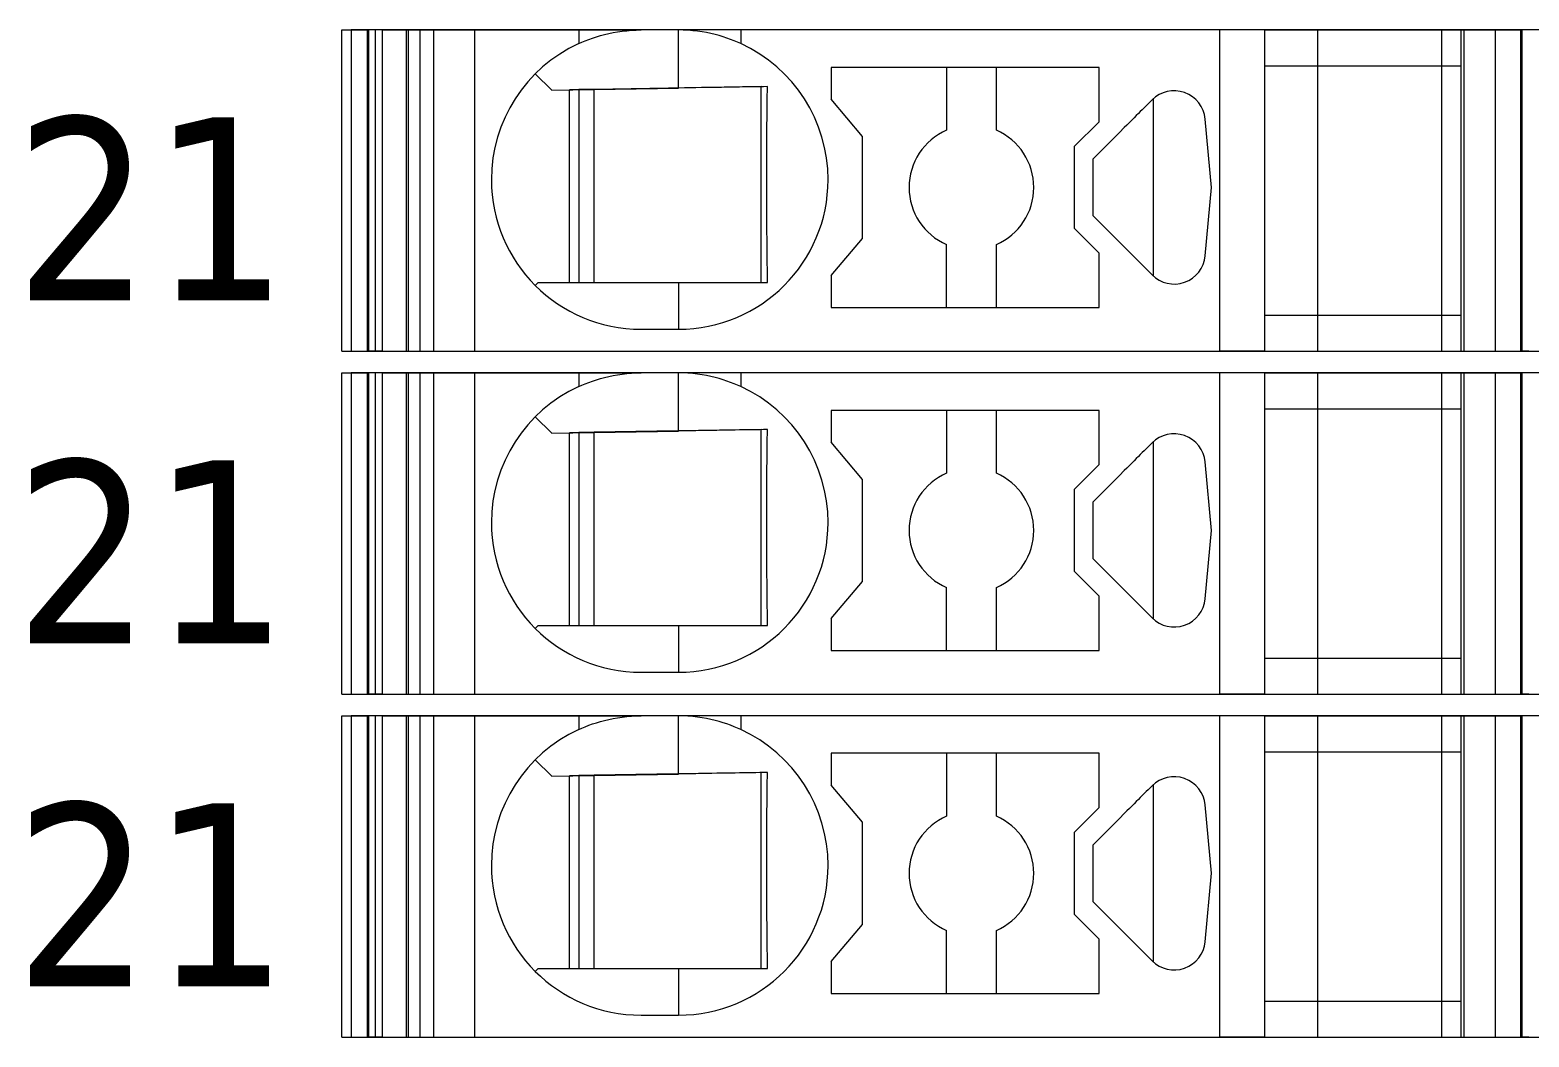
# Model space of a CAD drawing. Header units: millimetres. Extents: x 0 to 2100, y 0 to 1485.
# Drawn here: x 1216.85 to 1240.89, y 563.35 to 579.5 of the extents above; entities that cross this region are included whole.
import ezdxf
from ezdxf.enums import TextEntityAlignment as Align

# ---------------------------------------------------------------- set-up
doc = ezdxf.new("R2010")
doc.units = ezdxf.units.MM
for name, color, linetype, lineweight in [('EPLAN309', 5, 'Continuous', 5), ('EPLAN493', 5, 'Continuous', 5), ('MAIN-1', 7, 'Continuous', 5), ('MAIN-2', 7, 'Continuous', 5)]:
    doc.layers.add(name, color=color, linetype=linetype, lineweight=lineweight)
doc.styles.add('Tahoma', font='')
doc.styles.get('Tahoma').set_extended_font_data('Tahoma')

# ---------------------------------------------------------------- blocks, each defined once
blk = doc.blocks.new('EPLSYM_LibrarySPECIAL_Symbol12_Variant0_Placement8_40')
at = {"layer": 'EPLAN309', "lineweight": 13, "ltscale": 20}
blk.add_lwpolyline([(0, -5.15), (68.15, -5.15), (68.15, 0), (0, 0)], close=True, dxfattribs=at)
at = {"layer": 'EPLAN493', "color": 5, "style": 'Tahoma'}
blk.add_attdef('17_20450', text='', height=2.93475, dxfattribs=at).set_placement((0, -27.293475), align=Align.MIDDLE_RIGHT)
blk = doc.blocks.new('EPLSYM_LibrarySPECIAL_Symbol12_Variant0_Placement8_41')
at = {"layer": 'EPLAN309', "lineweight": 13, "ltscale": 20}
blk.add_lwpolyline([(0, -5.15), (68.15, -5.15), (68.15, 0), (0, 0)], close=True, dxfattribs=at)
at = {"layer": 'EPLAN493', "color": 5, "style": 'Tahoma'}
blk.add_attdef('17_20450', text='', height=2.93475, dxfattribs=at).set_placement((0, -27.293475), align=Align.MIDDLE_RIGHT)
blk = doc.blocks.new('EPLSYM_LibrarySPECIAL_Symbol12_Variant0_Placement8_42')
at = {"layer": 'EPLAN309', "lineweight": 13, "ltscale": 20}
blk.add_lwpolyline([(0, -5.15), (68.15, -5.15), (68.15, 0), (0, 0)], close=True, dxfattribs=at)
at = {"layer": 'EPLAN493', "color": 5, "style": 'Tahoma'}
blk.add_attdef('17_20450', text='', height=2.93475, dxfattribs=at).set_placement((0, -27.293475), align=Align.MIDDLE_RIGHT)

msp = doc.modelspace()

# ---------------------------------------------------------------- linework, layer by layer
at = {"layer": 'MAIN-1'}
for p, q in [((1221.85, 579.5), (1222.284, 579.5)), ((1221.85, 574.35), (1221.85, 579.5)), ((1222.393, 579.5), (1222.284, 579.5)), ((1222.284, 574.35), (1222.284, 579.5)), ((1222.501, 579.5), (1222.393, 579.5)), ((1222.393, 574.35), (1222.393, 579.5)), ((1222.501, 579.5), (1225.65, 579.5)), ((1222.501, 574.35), (1222.501, 579.5)), ((1225.65, 579.5), (1226.65, 579.5)), ((1225.65, 579.5), (1225.65, 579.282)), ((1226.421, 579.489), (1226.497, 579.495)), ((1226.497, 579.495), (1226.573, 579.499)), ((1226.573, 579.499), (1226.65, 579.5)), ((1227.25, 579.5), (1226.65, 579.5)), ((1227.327, 579.499), (1227.25, 579.5)), ((1228.25, 579.5), (1227.25, 579.5)), ((1227.25, 578.568), (1227.25, 579.5)), ((1227.403, 579.495), (1227.327, 579.499)), ((1227.479, 579.489), (1227.403, 579.495)), ((1235.932, 579.5), (1228.25, 579.5)), ((1228.25, 579.5), (1228.25, 579.282)), ((1236.65, 579.5), (1235.932, 579.5)), ((1235.932, 574.35), (1235.932, 579.5)), ((1236.65, 579.5), (1239.8, 579.5)), ((1236.65, 579.5), (1236.65, 574.35)), ((1239.8, 579.5), (1240.35, 579.5)), ((1239.8, 579.5), (1239.8, 574.35)), ((1240.35, 579.5), (1240.784, 579.5)), ((1240.35, 579.5), (1240.35, 574.35)), ((1240.893, 579.5), (1240.784, 579.5)), ((1240.784, 574.35), (1240.784, 579.5)), ((1225.65, 579.282), (1225.702, 579.305)), ((1225.702, 579.305), (1225.756, 579.327)), ((1225.756, 579.327), (1225.813, 579.349)), ((1225.813, 579.349), (1225.872, 579.37)), ((1225.872, 579.37), (1225.933, 579.39)), ((1225.933, 579.39), (1225.997, 579.409)), ((1225.997, 579.409), (1226.063, 579.427)), ((1226.063, 579.427), (1226.131, 579.443)), ((1226.131, 579.443), (1226.201, 579.458)), ((1226.201, 579.458), (1226.272, 579.47)), ((1226.272, 579.47), (1226.346, 579.481)), ((1226.346, 579.481), (1226.421, 579.489)), ((1227.554, 579.481), (1227.479, 579.489)), ((1227.628, 579.47), (1227.554, 579.481)), ((1227.699, 579.458), (1227.628, 579.47)), ((1227.769, 579.443), (1227.699, 579.458)), ((1227.837, 579.427), (1227.769, 579.443)), ((1227.903, 579.409), (1227.837, 579.427)), ((1227.967, 579.39), (1227.903, 579.409)), ((1228.028, 579.37), (1227.967, 579.39)), ((1228.087, 579.349), (1228.028, 579.37)), ((1228.144, 579.327), (1228.087, 579.349)), ((1228.198, 579.305), (1228.144, 579.327)), ((1228.25, 579.282), (1228.198, 579.305)), ((1224.953, 578.797), (1225.217, 578.533)), ((1229.7, 578.9), (1229.7, 578.389)), ((1234, 578.9), (1229.7, 578.9)), ((1231.55, 578.9), (1231.55, 577.892)), ((1232.35, 577.892), (1232.35, 578.9)), ((1234, 578.029), (1234, 578.9)), ((1236.65, 578.925), (1239.8, 578.925)), ((1225.217, 578.533), (1227.25, 578.568)), ((1225.5, 575.45), (1225.5, 578.538)), ((1225.65, 578.54), (1225.65, 575.45)), ((1225.9, 575.45), (1225.9, 578.545)), ((1227.345, 578.57), (1227.25, 578.568)), ((1227.438, 578.571), (1227.345, 578.57)), ((1227.53, 578.573), (1227.438, 578.571)), ((1227.618, 578.575), (1227.53, 578.573)), ((1227.703, 578.576), (1227.618, 578.575)), ((1227.786, 578.577), (1227.703, 578.576)), ((1227.865, 578.579), (1227.786, 578.577)), ((1227.943, 578.58), (1227.865, 578.579)), ((1228.017, 578.581), (1227.943, 578.58)), ((1228.09, 578.582), (1228.017, 578.581)), ((1228.16, 578.584), (1228.09, 578.582)), ((1228.229, 578.585), (1228.16, 578.584)), ((1228.297, 578.586), (1228.229, 578.585)), ((1228.363, 578.587), (1228.297, 578.586)), ((1228.428, 578.588), (1228.363, 578.587)), ((1228.491, 578.589), (1228.428, 578.588)), ((1228.554, 578.59), (1228.491, 578.589)), ((1228.615, 578.591), (1228.554, 578.59)), ((1228.579, 575.45), (1228.579, 578.591)), ((1228.676, 578.592), (1228.615, 578.591)), ((1228.676, 578.522), (1228.676, 578.592)), ((1228.673, 578.303), (1228.674, 578.377)), ((1228.673, 578.227), (1228.673, 578.303)), ((1228.674, 578.377), (1228.675, 578.45)), ((1228.675, 578.45), (1228.676, 578.522)), ((1230.2, 577.793), (1229.7, 578.389)), ((1234.784, 578.316), (1234.752, 578.285)), ((1234.815, 578.347), (1234.784, 578.316)), ((1234.846, 578.379), (1234.815, 578.347)), ((1234.867, 578.398), (1234.867, 575.552)), ((1228.67, 577.988), (1228.671, 578.07)), ((1228.671, 578.07), (1228.672, 578.149)), ((1228.672, 578.149), (1228.673, 578.227)), ((1234.521, 578.053), (1234.483, 578.015)), ((1234.558, 578.09), (1234.521, 578.053)), ((1234.594, 578.126), (1234.558, 578.09)), ((1234.627, 578.159), (1234.594, 578.126)), ((1234.658, 578.191), (1234.627, 578.159)), ((1234.69, 578.222), (1234.658, 578.191)), ((1234.721, 578.253), (1234.69, 578.222)), ((1234.752, 578.285), (1234.721, 578.253)), ((1235.802, 576.975), (1235.698, 578.072)), ((1228.669, 577.817), (1228.67, 577.904)), ((1228.669, 577.726), (1228.669, 577.817)), ((1228.67, 577.904), (1228.67, 577.988)), ((1233.6, 577.629), (1234, 578.029)), ((1234.323, 577.856), (1234.242, 577.774)), ((1234.402, 577.934), (1234.323, 577.856)), ((1234.443, 577.975), (1234.402, 577.934)), ((1234.483, 578.015), (1234.443, 577.975)), ((1228.668, 577.632), (1228.669, 577.726)), ((1228.668, 577.534), (1228.668, 577.632)), ((1230.2, 576.157), (1230.2, 577.793)), ((1233.6, 577.629), (1233.6, 576.321)), ((1234.072, 577.604), (1233.986, 577.518)), ((1234.158, 577.69), (1234.072, 577.604)), ((1234.242, 577.774), (1234.158, 577.69)), ((1228.667, 577.431), (1228.668, 577.534)), ((1228.667, 577.324), (1228.667, 577.431)), ((1233.986, 577.518), (1233.9, 577.432)), ((1233.9, 577.302), (1233.9, 577.432)), ((1228.667, 577.213), (1228.667, 577.324)), ((1228.667, 577.1), (1228.667, 577.213)), ((1228.667, 576.979), (1228.667, 577.1)), ((1233.9, 577.171), (1233.9, 577.302)), ((1233.9, 577.04), (1233.9, 577.171)), ((1228.667, 576.861), (1228.667, 576.979)), ((1228.667, 576.747), (1228.667, 576.861)), ((1233.9, 576.91), (1233.9, 577.04)), ((1233.9, 576.779), (1233.9, 576.91)), ((1235.698, 575.878), (1235.802, 576.975)), ((1228.668, 576.638), (1228.667, 576.747)), ((1228.668, 576.534), (1228.668, 576.638)), ((1233.9, 576.648), (1233.9, 576.779)), ((1233.9, 576.518), (1233.9, 576.648)), ((1228.669, 576.434), (1228.668, 576.534)), ((1228.669, 576.339), (1228.669, 576.434)), ((1233.9, 576.518), (1234.846, 575.571)), ((1228.67, 576.248), (1228.669, 576.339)), ((1228.671, 576.159), (1228.67, 576.248)), ((1228.672, 576.073), (1228.671, 576.159)), ((1229.7, 575.561), (1230.2, 576.157)), ((1234, 575.921), (1233.6, 576.321)), ((1228.672, 575.99), (1228.672, 576.073)), ((1228.673, 575.908), (1228.672, 575.99)), ((1228.674, 575.829), (1228.673, 575.908)), ((1231.55, 575.05), (1231.55, 576.058)), ((1232.35, 575.05), (1232.35, 576.058)), ((1234, 575.05), (1234, 575.921)), ((1228.675, 575.75), (1228.674, 575.829)), ((1228.676, 575.674), (1228.675, 575.75)), ((1228.676, 575.598), (1228.676, 575.674)), ((1225, 575.45), (1224.953, 575.403)), ((1225, 575.45), (1227.25, 575.45)), ((1227.25, 575.45), (1227.342, 575.45)), ((1227.25, 575.45), (1227.25, 574.7)), ((1227.342, 575.45), (1227.433, 575.45)), ((1227.433, 575.45), (1227.523, 575.45)), ((1227.523, 575.45), (1227.61, 575.45)), ((1227.61, 575.45), (1227.695, 575.45)), ((1227.695, 575.45), (1227.778, 575.45)), ((1227.778, 575.45), (1227.858, 575.45)), ((1227.858, 575.45), (1227.936, 575.45)), ((1227.936, 575.45), (1228.011, 575.45)), ((1228.011, 575.45), (1228.085, 575.45)), ((1228.085, 575.45), (1228.157, 575.45)), ((1228.157, 575.45), (1228.226, 575.45)), ((1228.226, 575.45), (1228.295, 575.45)), ((1228.295, 575.45), (1228.361, 575.45)), ((1228.361, 575.45), (1228.427, 575.45)), ((1228.427, 575.45), (1228.491, 575.45)), ((1228.491, 575.45), (1228.555, 575.45)), ((1228.555, 575.45), (1228.617, 575.45)), ((1228.617, 575.45), (1228.678, 575.45)), ((1228.677, 575.524), (1228.676, 575.598)), ((1228.678, 575.45), (1228.677, 575.524)), ((1229.7, 575.561), (1229.7, 575.05)), ((1229.7, 575.05), (1234, 575.05)), ((1236.65, 574.925), (1239.8, 574.925)), ((1226.65, 574.7), (1227.25, 574.7)), ((1221.85, 574.35), (1222.284, 574.35)), ((1222.393, 574.35), (1222.284, 574.35)), ((1222.501, 574.35), (1222.393, 574.35)), ((1222.501, 574.35), (1235.932, 574.35)), ((1236.65, 574.35), (1235.932, 574.35)), ((1236.65, 574.35), (1239.8, 574.35)), ((1239.8, 574.35), (1240.35, 574.35)), ((1240.35, 574.35), (1240.784, 574.35)), ((1240.893, 574.35), (1240.784, 574.35)), ((1221.85, 574), (1222.284, 574)), ((1221.85, 568.85), (1221.85, 574)), ((1222.393, 574), (1222.284, 574)), ((1222.284, 568.85), (1222.284, 574)), ((1222.501, 574), (1222.393, 574)), ((1222.393, 568.85), (1222.393, 574)), ((1222.501, 574), (1225.65, 574)), ((1222.501, 568.85), (1222.501, 574)), ((1225.65, 574), (1226.65, 574)), ((1225.65, 574), (1225.65, 573.782)), ((1226.201, 573.958), (1226.272, 573.97)), ((1226.272, 573.97), (1226.346, 573.981)), ((1226.346, 573.981), (1226.421, 573.989)), ((1226.421, 573.989), (1226.497, 573.995)), ((1226.497, 573.995), (1226.573, 573.999)), ((1226.573, 573.999), (1226.65, 574)), ((1227.25, 574), (1226.65, 574)), ((1227.327, 573.999), (1227.25, 574)), ((1228.25, 574), (1227.25, 574)), ((1227.25, 573.068), (1227.25, 574)), ((1227.403, 573.995), (1227.327, 573.999)), ((1227.479, 573.989), (1227.403, 573.995)), ((1227.554, 573.981), (1227.479, 573.989)), ((1227.628, 573.97), (1227.554, 573.981)), ((1227.699, 573.958), (1227.628, 573.97)), ((1235.932, 574), (1228.25, 574)), ((1228.25, 574), (1228.25, 573.782)), ((1236.65, 574), (1235.932, 574)), ((1235.932, 568.85), (1235.932, 574)), ((1236.65, 574), (1239.8, 574)), ((1236.65, 574), (1236.65, 568.85)), ((1239.8, 574), (1240.35, 574)), ((1239.8, 574), (1239.8, 568.85)), ((1240.35, 574), (1240.784, 574)), ((1240.35, 574), (1240.35, 568.85)), ((1240.893, 574), (1240.784, 574)), ((1240.784, 568.85), (1240.784, 574)), ((1225.65, 573.782), (1225.702, 573.805)), ((1225.702, 573.805), (1225.756, 573.827)), ((1225.756, 573.827), (1225.813, 573.849)), ((1225.813, 573.849), (1225.872, 573.87)), ((1225.872, 573.87), (1225.933, 573.89)), ((1225.933, 573.89), (1225.997, 573.909)), ((1225.997, 573.909), (1226.063, 573.927)), ((1226.063, 573.927), (1226.131, 573.943)), ((1226.131, 573.943), (1226.201, 573.958)), ((1227.769, 573.943), (1227.699, 573.958)), ((1227.837, 573.927), (1227.769, 573.943)), ((1227.903, 573.909), (1227.837, 573.927)), ((1227.967, 573.89), (1227.903, 573.909)), ((1228.028, 573.87), (1227.967, 573.89)), ((1228.087, 573.849), (1228.028, 573.87)), ((1228.144, 573.827), (1228.087, 573.849)), ((1228.198, 573.805), (1228.144, 573.827)), ((1228.25, 573.782), (1228.198, 573.805)), ((1224.953, 573.297), (1225.217, 573.033)), ((1229.7, 573.4), (1229.7, 572.889)), ((1234, 573.4), (1229.7, 573.4)), ((1231.55, 573.4), (1231.55, 572.392)), ((1232.35, 572.392), (1232.35, 573.4)), ((1234, 572.529), (1234, 573.4)), ((1236.65, 573.425), (1239.8, 573.425)), ((1225.217, 573.033), (1227.25, 573.068)), ((1225.5, 569.95), (1225.5, 573.038)), ((1225.65, 573.04), (1225.65, 569.95)), ((1225.9, 569.95), (1225.9, 573.045)), ((1227.345, 573.07), (1227.25, 573.068)), ((1227.438, 573.071), (1227.345, 573.07)), ((1227.53, 573.073), (1227.438, 573.071)), ((1227.618, 573.075), (1227.53, 573.073)), ((1227.703, 573.076), (1227.618, 573.075)), ((1227.786, 573.077), (1227.703, 573.076)), ((1227.865, 573.079), (1227.786, 573.077)), ((1227.943, 573.08), (1227.865, 573.079)), ((1228.017, 573.081), (1227.943, 573.08)), ((1228.09, 573.082), (1228.017, 573.081)), ((1228.16, 573.084), (1228.09, 573.082)), ((1228.229, 573.085), (1228.16, 573.084)), ((1228.297, 573.086), (1228.229, 573.085)), ((1228.363, 573.087), (1228.297, 573.086)), ((1228.428, 573.088), (1228.363, 573.087)), ((1228.491, 573.089), (1228.428, 573.088)), ((1228.554, 573.09), (1228.491, 573.089)), ((1228.615, 573.091), (1228.554, 573.09)), ((1228.579, 569.95), (1228.579, 573.091)), ((1228.676, 573.092), (1228.615, 573.091)), ((1228.675, 572.95), (1228.676, 573.022)), ((1228.676, 573.022), (1228.676, 573.092)), ((1228.673, 572.803), (1228.674, 572.877)), ((1228.673, 572.727), (1228.673, 572.803)), ((1228.674, 572.877), (1228.675, 572.95)), ((1230.2, 572.293), (1229.7, 572.889)), ((1234.752, 572.785), (1234.721, 572.753)), ((1234.784, 572.816), (1234.752, 572.785)), ((1234.815, 572.847), (1234.784, 572.816)), ((1234.846, 572.879), (1234.815, 572.847)), ((1234.867, 572.898), (1234.867, 570.052)), ((1228.67, 572.488), (1228.671, 572.57)), ((1228.671, 572.57), (1228.672, 572.649)), ((1228.672, 572.649), (1228.673, 572.727)), ((1233.6, 572.129), (1234, 572.529)), ((1234.521, 572.553), (1234.483, 572.515)), ((1234.558, 572.59), (1234.521, 572.553)), ((1234.594, 572.626), (1234.558, 572.59)), ((1234.627, 572.659), (1234.594, 572.626)), ((1234.658, 572.691), (1234.627, 572.659)), ((1234.69, 572.722), (1234.658, 572.691)), ((1234.721, 572.753), (1234.69, 572.722)), ((1235.802, 571.475), (1235.698, 572.572)), ((1228.669, 572.317), (1228.67, 572.404)), ((1228.669, 572.226), (1228.669, 572.317)), ((1228.67, 572.404), (1228.67, 572.488)), ((1230.2, 570.657), (1230.2, 572.293)), ((1234.323, 572.356), (1234.242, 572.274)), ((1234.402, 572.434), (1234.323, 572.356)), ((1234.443, 572.475), (1234.402, 572.434)), ((1234.483, 572.515), (1234.443, 572.475)), ((1228.668, 572.132), (1228.669, 572.226)), ((1228.668, 572.034), (1228.668, 572.132)), ((1233.6, 572.129), (1233.6, 570.821)), ((1234.072, 572.104), (1233.986, 572.018)), ((1234.158, 572.19), (1234.072, 572.104)), ((1234.242, 572.274), (1234.158, 572.19)), ((1228.667, 571.931), (1228.668, 572.034)), ((1228.667, 571.824), (1228.667, 571.931)), ((1228.667, 571.713), (1228.667, 571.824)), ((1233.986, 572.018), (1233.9, 571.932)), ((1233.9, 571.802), (1233.9, 571.932)), ((1233.9, 571.671), (1233.9, 571.802)), ((1228.667, 571.6), (1228.667, 571.713)), ((1228.667, 571.479), (1228.667, 571.6)), ((1233.9, 571.54), (1233.9, 571.671)), ((1228.667, 571.361), (1228.667, 571.479)), ((1228.667, 571.247), (1228.667, 571.361)), ((1233.9, 571.41), (1233.9, 571.54)), ((1233.9, 571.279), (1233.9, 571.41)), ((1235.698, 570.378), (1235.802, 571.475)), ((1228.668, 571.138), (1228.667, 571.247)), ((1228.668, 571.034), (1228.668, 571.138)), ((1233.9, 571.148), (1233.9, 571.279)), ((1233.9, 571.018), (1233.9, 571.148)), ((1228.669, 570.934), (1228.668, 571.034)), ((1228.669, 570.839), (1228.669, 570.934)), ((1228.67, 570.748), (1228.669, 570.839)), ((1233.9, 571.018), (1234.846, 570.071)), ((1228.671, 570.659), (1228.67, 570.748)), ((1228.672, 570.573), (1228.671, 570.659)), ((1229.7, 570.061), (1230.2, 570.657)), ((1234, 570.421), (1233.6, 570.821)), ((1228.672, 570.49), (1228.672, 570.573)), ((1228.673, 570.408), (1228.672, 570.49)), ((1228.674, 570.329), (1228.673, 570.408)), ((1231.55, 569.55), (1231.55, 570.558)), ((1232.35, 569.55), (1232.35, 570.558)), ((1234, 569.55), (1234, 570.421)), ((1228.675, 570.25), (1228.674, 570.329)), ((1228.676, 570.174), (1228.675, 570.25)), ((1228.676, 570.098), (1228.676, 570.174)), ((1225, 569.95), (1224.953, 569.903)), ((1225, 569.95), (1227.25, 569.95)), ((1227.25, 569.95), (1227.342, 569.95)), ((1227.25, 569.95), (1227.25, 569.2)), ((1227.342, 569.95), (1227.433, 569.95)), ((1227.433, 569.95), (1227.523, 569.95)), ((1227.523, 569.95), (1227.61, 569.95)), ((1227.61, 569.95), (1227.695, 569.95)), ((1227.695, 569.95), (1227.778, 569.95)), ((1227.778, 569.95), (1227.858, 569.95)), ((1227.858, 569.95), (1227.936, 569.95)), ((1227.936, 569.95), (1228.011, 569.95)), ((1228.011, 569.95), (1228.085, 569.95)), ((1228.085, 569.95), (1228.157, 569.95)), ((1228.157, 569.95), (1228.226, 569.95)), ((1228.226, 569.95), (1228.295, 569.95)), ((1228.295, 569.95), (1228.361, 569.95)), ((1228.361, 569.95), (1228.427, 569.95)), ((1228.427, 569.95), (1228.491, 569.95)), ((1228.491, 569.95), (1228.555, 569.95)), ((1228.555, 569.95), (1228.617, 569.95)), ((1228.617, 569.95), (1228.678, 569.95)), ((1228.677, 570.024), (1228.676, 570.098)), ((1228.678, 569.95), (1228.677, 570.024)), ((1229.7, 570.061), (1229.7, 569.55)), ((1229.7, 569.55), (1234, 569.55)), ((1236.65, 569.425), (1239.8, 569.425)), ((1226.65, 569.2), (1227.25, 569.2)), ((1221.85, 568.85), (1222.284, 568.85)), ((1222.393, 568.85), (1222.284, 568.85)), ((1222.501, 568.85), (1222.393, 568.85)), ((1222.501, 568.85), (1235.932, 568.85)), ((1236.65, 568.85), (1235.932, 568.85)), ((1236.65, 568.85), (1239.8, 568.85)), ((1239.8, 568.85), (1240.35, 568.85)), ((1240.35, 568.85), (1240.784, 568.85)), ((1240.893, 568.85), (1240.784, 568.85)), ((1221.85, 568.5), (1222.284, 568.5)), ((1221.85, 563.35), (1221.85, 568.5)), ((1222.393, 568.5), (1222.284, 568.5)), ((1222.284, 563.35), (1222.284, 568.5)), ((1222.501, 568.5), (1222.393, 568.5)), ((1222.393, 563.35), (1222.393, 568.5)), ((1222.501, 568.5), (1225.65, 568.5)), ((1222.501, 563.35), (1222.501, 568.5)), ((1225.65, 568.5), (1226.65, 568.5)), ((1225.65, 568.5), (1225.65, 568.282)), ((1226.063, 568.427), (1226.131, 568.443)), ((1226.131, 568.443), (1226.201, 568.458)), ((1226.201, 568.458), (1226.272, 568.47)), ((1226.272, 568.47), (1226.346, 568.481)), ((1226.346, 568.481), (1226.421, 568.489)), ((1226.421, 568.489), (1226.497, 568.495)), ((1226.497, 568.495), (1226.573, 568.499)), ((1226.573, 568.499), (1226.65, 568.5)), ((1227.25, 568.5), (1226.65, 568.5)), ((1227.327, 568.499), (1227.25, 568.5)), ((1228.25, 568.5), (1227.25, 568.5)), ((1227.25, 567.568), (1227.25, 568.5)), ((1227.403, 568.495), (1227.327, 568.499)), ((1227.479, 568.489), (1227.403, 568.495)), ((1227.554, 568.481), (1227.479, 568.489)), ((1227.628, 568.47), (1227.554, 568.481)), ((1227.699, 568.458), (1227.628, 568.47)), ((1227.769, 568.443), (1227.699, 568.458)), ((1227.837, 568.427), (1227.769, 568.443)), ((1235.932, 568.5), (1228.25, 568.5)), ((1228.25, 568.5), (1228.25, 568.282)), ((1236.65, 568.5), (1235.932, 568.5)), ((1235.932, 563.35), (1235.932, 568.5)), ((1236.65, 568.5), (1239.8, 568.5)), ((1236.65, 568.5), (1236.65, 563.35)), ((1239.8, 568.5), (1240.35, 568.5)), ((1239.8, 568.5), (1239.8, 563.35)), ((1240.35, 568.5), (1240.784, 568.5)), ((1240.35, 568.5), (1240.35, 563.35)), ((1240.893, 568.5), (1240.784, 568.5)), ((1240.784, 563.35), (1240.784, 568.5)), ((1225.65, 568.282), (1225.702, 568.305)), ((1225.702, 568.305), (1225.756, 568.327)), ((1225.756, 568.327), (1225.813, 568.349)), ((1225.813, 568.349), (1225.872, 568.37)), ((1225.872, 568.37), (1225.933, 568.39)), ((1225.933, 568.39), (1225.997, 568.409)), ((1225.997, 568.409), (1226.063, 568.427)), ((1227.903, 568.409), (1227.837, 568.427)), ((1227.967, 568.39), (1227.903, 568.409)), ((1228.028, 568.37), (1227.967, 568.39)), ((1228.087, 568.349), (1228.028, 568.37)), ((1228.144, 568.327), (1228.087, 568.349)), ((1228.198, 568.305), (1228.144, 568.327)), ((1228.25, 568.282), (1228.198, 568.305)), ((1224.953, 567.797), (1225.217, 567.533)), ((1229.7, 567.9), (1229.7, 567.389)), ((1234, 567.9), (1229.7, 567.9)), ((1231.55, 567.9), (1231.55, 566.892)), ((1232.35, 566.892), (1232.35, 567.9)), ((1234, 567.029), (1234, 567.9)), ((1236.65, 567.925), (1239.8, 567.925)), ((1225.217, 567.533), (1227.25, 567.568)), ((1225.5, 564.45), (1225.5, 567.538)), ((1225.65, 567.54), (1225.65, 564.45)), ((1225.9, 564.45), (1225.9, 567.545)), ((1227.345, 567.57), (1227.25, 567.568)), ((1227.438, 567.571), (1227.345, 567.57)), ((1227.53, 567.573), (1227.438, 567.571)), ((1227.618, 567.575), (1227.53, 567.573)), ((1227.703, 567.576), (1227.618, 567.575)), ((1227.786, 567.577), (1227.703, 567.576)), ((1227.865, 567.579), (1227.786, 567.577)), ((1227.943, 567.58), (1227.865, 567.579)), ((1228.017, 567.581), (1227.943, 567.58)), ((1228.09, 567.582), (1228.017, 567.581)), ((1228.16, 567.584), (1228.09, 567.582)), ((1228.229, 567.585), (1228.16, 567.584)), ((1228.297, 567.586), (1228.229, 567.585)), ((1228.363, 567.587), (1228.297, 567.586)), ((1228.428, 567.588), (1228.363, 567.587)), ((1228.491, 567.589), (1228.428, 567.588)), ((1228.554, 567.59), (1228.491, 567.589)), ((1228.615, 567.591), (1228.554, 567.59)), ((1228.579, 564.45), (1228.579, 567.591)), ((1228.676, 567.592), (1228.615, 567.591)), ((1228.675, 567.45), (1228.676, 567.522)), ((1228.676, 567.522), (1228.676, 567.592)), ((1228.673, 567.303), (1228.674, 567.377)), ((1228.673, 567.227), (1228.673, 567.303)), ((1228.674, 567.377), (1228.675, 567.45)), ((1230.2, 566.793), (1229.7, 567.389)), ((1234.721, 567.253), (1234.69, 567.222)), ((1234.752, 567.285), (1234.721, 567.253)), ((1234.784, 567.316), (1234.752, 567.285)), ((1234.815, 567.347), (1234.784, 567.316)), ((1234.846, 567.379), (1234.815, 567.347)), ((1234.867, 567.398), (1234.867, 564.552)), ((1228.67, 566.988), (1228.671, 567.07)), ((1228.67, 566.904), (1228.67, 566.988)), ((1228.671, 567.07), (1228.672, 567.149)), ((1228.672, 567.149), (1228.673, 567.227)), ((1233.6, 566.629), (1234, 567.029)), ((1234.483, 567.015), (1234.443, 566.975)), ((1234.521, 567.053), (1234.483, 567.015)), ((1234.558, 567.09), (1234.521, 567.053)), ((1234.594, 567.126), (1234.558, 567.09)), ((1234.627, 567.159), (1234.594, 567.126)), ((1234.658, 567.191), (1234.627, 567.159)), ((1234.69, 567.222), (1234.658, 567.191)), ((1235.802, 565.975), (1235.698, 567.072)), ((1228.669, 566.817), (1228.67, 566.904)), ((1228.669, 566.726), (1228.669, 566.817)), ((1230.2, 565.157), (1230.2, 566.793)), ((1234.242, 566.774), (1234.158, 566.69)), ((1234.323, 566.856), (1234.242, 566.774)), ((1234.402, 566.934), (1234.323, 566.856)), ((1234.443, 566.975), (1234.402, 566.934)), ((1228.667, 566.431), (1228.668, 566.534)), ((1228.668, 566.632), (1228.669, 566.726)), ((1228.668, 566.534), (1228.668, 566.632)), ((1233.6, 566.629), (1233.6, 565.321)), ((1233.986, 566.518), (1233.9, 566.432)), ((1234.072, 566.604), (1233.986, 566.518)), ((1234.158, 566.69), (1234.072, 566.604)), ((1228.667, 566.324), (1228.667, 566.431)), ((1228.667, 566.213), (1228.667, 566.324)), ((1233.9, 566.302), (1233.9, 566.432)), ((1233.9, 566.171), (1233.9, 566.302)), ((1228.667, 566.1), (1228.667, 566.213)), ((1228.667, 565.979), (1228.667, 566.1)), ((1233.9, 566.04), (1233.9, 566.171)), ((1233.9, 565.91), (1233.9, 566.04)), ((1228.667, 565.861), (1228.667, 565.979)), ((1228.667, 565.747), (1228.667, 565.861)), ((1233.9, 565.779), (1233.9, 565.91)), ((1235.698, 564.878), (1235.802, 565.975)), ((1228.668, 565.638), (1228.667, 565.747)), ((1228.668, 565.534), (1228.668, 565.638)), ((1233.9, 565.648), (1233.9, 565.779)), ((1233.9, 565.518), (1233.9, 565.648)), ((1228.669, 565.434), (1228.668, 565.534)), ((1228.669, 565.339), (1228.669, 565.434)), ((1228.67, 565.248), (1228.669, 565.339)), ((1234, 564.921), (1233.6, 565.321)), ((1233.9, 565.518), (1234.846, 564.571)), ((1228.671, 565.159), (1228.67, 565.248)), ((1228.672, 565.073), (1228.671, 565.159)), ((1228.672, 564.99), (1228.672, 565.073)), ((1229.7, 564.561), (1230.2, 565.157)), ((1228.673, 564.908), (1228.672, 564.99)), ((1228.674, 564.829), (1228.673, 564.908)), ((1228.675, 564.75), (1228.674, 564.829)), ((1231.55, 564.05), (1231.55, 565.058)), ((1232.35, 564.05), (1232.35, 565.058)), ((1234, 564.05), (1234, 564.921)), ((1228.676, 564.674), (1228.675, 564.75)), ((1228.676, 564.598), (1228.676, 564.674)), ((1228.677, 564.524), (1228.676, 564.598)), ((1225, 564.45), (1224.953, 564.403)), ((1225, 564.45), (1227.25, 564.45)), ((1227.25, 564.45), (1227.342, 564.45)), ((1227.25, 564.45), (1227.25, 563.7)), ((1227.342, 564.45), (1227.433, 564.45)), ((1227.433, 564.45), (1227.523, 564.45)), ((1227.523, 564.45), (1227.61, 564.45)), ((1227.61, 564.45), (1227.695, 564.45)), ((1227.695, 564.45), (1227.778, 564.45)), ((1227.778, 564.45), (1227.858, 564.45)), ((1227.858, 564.45), (1227.936, 564.45)), ((1227.936, 564.45), (1228.011, 564.45)), ((1228.011, 564.45), (1228.085, 564.45)), ((1228.085, 564.45), (1228.157, 564.45)), ((1228.157, 564.45), (1228.226, 564.45)), ((1228.226, 564.45), (1228.295, 564.45)), ((1228.295, 564.45), (1228.361, 564.45)), ((1228.361, 564.45), (1228.427, 564.45)), ((1228.427, 564.45), (1228.491, 564.45)), ((1228.491, 564.45), (1228.555, 564.45)), ((1228.555, 564.45), (1228.617, 564.45)), ((1228.617, 564.45), (1228.678, 564.45)), ((1228.678, 564.45), (1228.677, 564.524)), ((1229.7, 564.561), (1229.7, 564.05)), ((1229.7, 564.05), (1234, 564.05)), ((1236.65, 563.925), (1239.8, 563.925)), ((1226.65, 563.7), (1227.25, 563.7)), ((1221.85, 563.35), (1222.284, 563.35)), ((1222.393, 563.35), (1222.284, 563.35)), ((1222.501, 563.35), (1222.393, 563.35)), ((1222.501, 563.35), (1235.932, 563.35)), ((1236.65, 563.35), (1235.932, 563.35)), ((1236.65, 563.35), (1239.8, 563.35)), ((1239.8, 563.35), (1240.35, 563.35)), ((1240.35, 563.35), (1240.784, 563.35)), ((1240.893, 563.35), (1240.784, 563.35))]:
    msp.add_line(p, q, dxfattribs=at)
for centre, radius, start, end in [((1226.65, 577.1), 2.4, 114.6244, 180), ((1227.25, 577.1), 2.4, 0, 65.3756), ((1235.2, 578.025), 0.5, 5.4404, 135), ((1231.95, 576.975), 1, 113.5782, 180), ((1231.95, 576.975), 1, 0, 66.4218), ((1226.65, 577.1), 2.4, 180, 270), ((1227.25, 577.1), 2.4, 270, 0), ((1231.95, 576.975), 1, 180, 246.4218), ((1231.95, 576.975), 1, 293.5782, 0), ((1235.2, 575.925), 0.5, 225, 354.5596), ((1226.65, 571.6), 2.4, 114.6244, 180), ((1227.25, 571.6), 2.4, 0, 65.3756), ((1235.2, 572.525), 0.5, 5.4404, 135), ((1231.95, 571.475), 1, 113.5782, 180), ((1231.95, 571.475), 1, 0, 66.4218), ((1226.65, 571.6), 2.4, 180, 270), ((1227.25, 571.6), 2.4, 270, 0), ((1231.95, 571.475), 1, 180, 246.4218), ((1231.95, 571.475), 1, 293.5782, 0), ((1235.2, 570.425), 0.5, 225, 354.5596), ((1226.65, 566.1), 2.4, 114.6244, 180), ((1227.25, 566.1), 2.4, 0, 65.3756), ((1235.2, 567.025), 0.5, 5.4404, 135), ((1231.95, 565.975), 1, 113.5782, 180), ((1231.95, 565.975), 1, 0, 66.4218), ((1226.65, 566.1), 2.4, 180, 270), ((1227.25, 566.1), 2.4, 270, 0), ((1231.95, 565.975), 1, 180, 246.4218), ((1231.95, 565.975), 1, 293.5782, 0), ((1235.2, 564.925), 0.5, 225, 354.5596)]:
    msp.add_arc(centre, radius, start, end, dxfattribs=at)
at = {"layer": 'MAIN-2'}
for p, q in [((1222.256, 579.5), (1222.256, 574.35)), ((1222.889, 574.35), (1222.889, 579.5)), ((1222.917, 579.5), (1222.917, 574.35)), ((1223.102, 579.5), (1223.102, 574.35)), ((1223.32, 579.5), (1223.32, 574.35)), ((1223.981, 579.5), (1223.981, 574.35)), ((1237.506, 574.35), (1237.506, 579.5)), ((1239.491, 579.5), (1239.491, 574.35)), ((1239.85, 579.5), (1239.85, 574.35)), ((1240.756, 579.5), (1240.756, 574.35)), ((1225.217, 578.533), (1225.5, 578.538)), ((1225.65, 578.542), (1225.5, 578.539)), ((1225.5, 578.539), (1225.5, 578.538)), ((1225.5, 578.538), (1225.5, 578.538)), ((1225.9, 578.548), (1225.65, 578.543)), ((1225.65, 578.542), (1225.65, 578.543)), ((1225.65, 578.542), (1225.65, 578.54)), ((1225.9, 578.553), (1228.579, 578.6)), ((1225.9, 578.548), (1225.9, 578.553)), ((1225.9, 578.545), (1225.9, 578.548)), ((1228.579, 578.6), (1228.676, 578.592)), ((1228.579, 578.591), (1228.579, 578.6)), ((1225.65, 575.45), (1225.65, 575.45)), ((1225.9, 575.45), (1225.9, 575.45)), ((1222.256, 574), (1222.256, 568.85)), ((1222.889, 568.85), (1222.889, 574)), ((1222.917, 574), (1222.917, 568.85)), ((1223.102, 574), (1223.102, 568.85)), ((1223.32, 574), (1223.32, 568.85)), ((1223.981, 574), (1223.981, 568.85)), ((1237.506, 568.85), (1237.506, 574)), ((1239.491, 574), (1239.491, 568.85)), ((1239.85, 574), (1239.85, 568.85)), ((1240.756, 574), (1240.756, 568.85)), ((1225.217, 573.033), (1225.5, 573.038)), ((1225.65, 573.042), (1225.5, 573.039)), ((1225.5, 573.039), (1225.5, 573.038)), ((1225.5, 573.038), (1225.5, 573.038)), ((1225.9, 573.048), (1225.65, 573.043)), ((1225.65, 573.042), (1225.65, 573.043)), ((1225.65, 573.042), (1225.65, 573.04)), ((1225.9, 573.053), (1228.579, 573.1)), ((1225.9, 573.048), (1225.9, 573.053)), ((1225.9, 573.045), (1225.9, 573.048)), ((1228.579, 573.1), (1228.676, 573.092)), ((1228.579, 573.091), (1228.579, 573.1)), ((1225.65, 569.95), (1225.65, 569.95)), ((1225.9, 569.95), (1225.9, 569.95)), ((1222.256, 568.5), (1222.256, 563.35)), ((1222.889, 563.35), (1222.889, 568.5)), ((1222.917, 568.5), (1222.917, 563.35)), ((1223.102, 568.5), (1223.102, 563.35)), ((1223.32, 568.5), (1223.32, 563.35)), ((1223.981, 568.5), (1223.981, 563.35)), ((1237.506, 563.35), (1237.506, 568.5)), ((1239.491, 568.5), (1239.491, 563.35)), ((1239.85, 568.5), (1239.85, 563.35)), ((1240.756, 568.5), (1240.756, 563.35)), ((1225.217, 567.533), (1225.5, 567.538)), ((1225.65, 567.542), (1225.5, 567.539)), ((1225.5, 567.539), (1225.5, 567.538)), ((1225.5, 567.538), (1225.5, 567.538)), ((1225.9, 567.548), (1225.65, 567.543)), ((1225.65, 567.542), (1225.65, 567.543)), ((1225.65, 567.542), (1225.65, 567.54)), ((1225.9, 567.553), (1228.579, 567.6)), ((1225.9, 567.548), (1225.9, 567.553)), ((1225.9, 567.545), (1225.9, 567.548)), ((1228.579, 567.6), (1228.676, 567.592)), ((1228.579, 567.591), (1228.579, 567.6)), ((1225.65, 564.45), (1225.65, 564.45)), ((1225.9, 564.45), (1225.9, 564.45))]:
    msp.add_line(p, q, dxfattribs=at)

# ---------------------------------------------------------------- block references
ref = msp.add_blockref('EPLSYM_LibrarySPECIAL_Symbol12_Variant0_Placement8_40', (1222, 579.5))
ref.add_attrib('17_20450', '21', dxfattribs={"layer": 'EPLAN493', "color": 5, "height": 2.9348, "style": 'Tahoma'}).set_placement((1221, 576.632), align=Align.MIDDLE_RIGHT)
ref = msp.add_blockref('EPLSYM_LibrarySPECIAL_Symbol12_Variant0_Placement8_41', (1222, 574))
ref.add_attrib('17_20450', '21', dxfattribs={"layer": 'EPLAN493', "color": 5, "height": 2.9348, "style": 'Tahoma'}).set_placement((1221, 571.132), align=Align.MIDDLE_RIGHT)
ref = msp.add_blockref('EPLSYM_LibrarySPECIAL_Symbol12_Variant0_Placement8_42', (1222, 568.5))
ref.add_attrib('17_20450', '21', dxfattribs={"layer": 'EPLAN493', "color": 5, "height": 2.9348, "style": 'Tahoma'}).set_placement((1221, 565.632), align=Align.MIDDLE_RIGHT)

doc.saveas('drawing.dxf')
